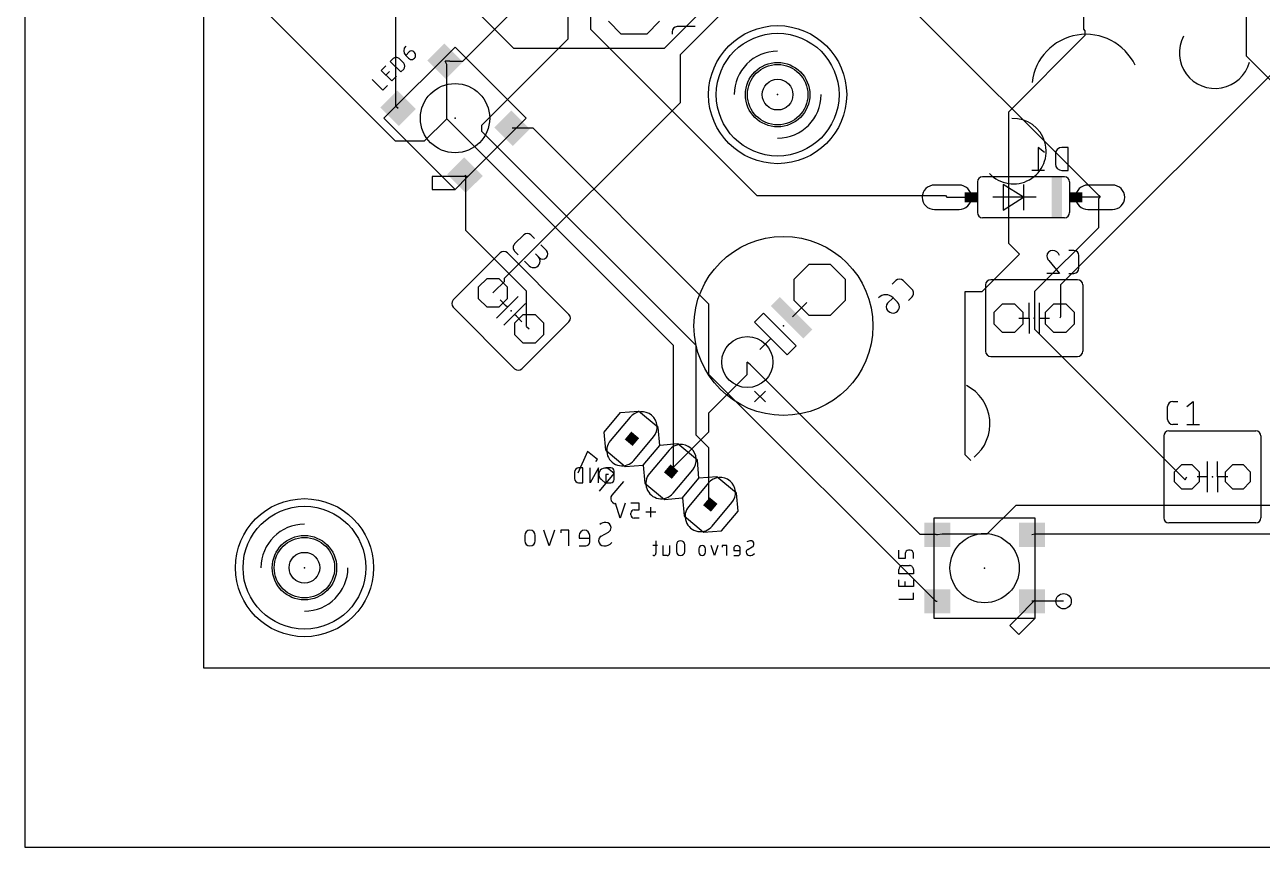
# Model space of a CAD drawing. Extents: x -9 to 98, y -9 to 98.
# Drawn here: x -8.9 to 52.6, y -8.9 to 32 of the extents above; entities that cross this region are included whole.
import ezdxf

# ---------------------------------------------------------------- set-up
doc = ezdxf.new("R2010")
doc.units = 0
for name, color, linetype in [('1', 12, 'CONTINUOUS'), ('16', 132, 'CONTINUOUS'), ('17', 110, 'CONTINUOUS'), ('18', 110, 'CONTINUOUS'), ('20', 31, 'CONTINUOUS'), ('21', 253, 'CONTINUOUS'), ('22', 253, 'CONTINUOUS'), ('23', 53, 'CONTINUOUS'), ('24', 53, 'CONTINUOUS'), ('25', 253, 'CONTINUOUS'), ('26', 253, 'CONTINUOUS'), ('39', 12, 'CONTINUOUS'), ('40', 132, 'CONTINUOUS'), ('41', 12, 'CONTINUOUS'), ('42', 132, 'CONTINUOUS'), ('51', 253, 'CONTINUOUS'), ('52', 253, 'CONTINUOUS')]:
    doc.layers.add(name, color=color, linetype=linetype)

# ---------------------------------------------------------------- blocks, each defined once
blk = doc.blocks.new('OCTAGONP')
blk.add_lwpolyline([(-0.5, -0.2071), (-0.5, 0.2071), (-0.2071, 0.5), (0.2071, 0.5), (0.5, 0.2071), (0.5, -0.2071), (0.2071, -0.5), (-0.2071, -0.5)], close=True)
blk = doc.blocks.new('RECT')
blk.add_solid([(-0.5, -0.5), (0.5, -0.5), (-0.5, 0.5), (0.5, 0.5)])
blk = doc.blocks.new('ROUNDP')
blk.add_circle((0, 0), 0.5)
blk = doc.blocks.new('LONGP100')
blk.add_lwpolyline([(-0.5, -0.5), (0.5, -0.5, 1), (0.5, 0.5), (-0.5, 0.5, 1)], format="xyb", close=True)
blk = doc.blocks.new('ROUNDV')
blk.add_circle((0, 0), 0.5)

msp = doc.modelspace()

# ---------------------------------------------------------------- linework, layer by layer
at = {"layer": '1'}
for p, q in [((9.525, 50.0063), (9.525, 27.94)), ((19.2088, 43.3388), (19.2088, 31.75)), ((65.0875, 41.5925), (42.545, 19.05)), ((27.4638, 40.4813), (44.45, 23.495)), ((18.0975, 31.2738), (18.0975, 36.6713)), ((9.525, 26.1938), (1.4287, 34.29)), ((12.8588, 30.1625), (16.9863, 34.29)), ((19.2088, 31.75), (27.4638, 23.495)), ((13.8113, 26.9875), (18.0975, 31.2738)), ((12.2238, 30.1625), (11.985, 30.1584)), ((12.065, 30.0038), (11.985, 30.1584)), ((12.2238, 30.1625), (12.8588, 30.1625)), ((12.065, 27.305), (12.065, 30.0038)), ((9.525, 27.94), (9.6516, 27.825)), ((12.065, 27.305), (10.9538, 26.1938)), ((23.3362, 16.0338), (12.065, 27.305)), ((13.8113, 26.67), (13.8113, 26.9875)), ((24.4475, 16.0338), (13.8113, 26.67)), ((15.3988, 26.8288), (15.3084, 26.835)), ((16.3513, 26.8288), (15.3988, 26.8288)), ((25.0825, 18.0975), (16.3513, 26.8288)), ((10.9538, 26.1938), (9.525, 26.1938)), ((13.0175, 24.4475), (12.975, 24.5016)), ((13.0175, 21.7488), (13.0175, 24.4475)), ((27.4638, 23.495), (36.83, 23.495)), ((36.83, 23.495), (36.9, 23.4)), ((44.45, 23.495), (44.52, 23.4)), ((44.45, 23.3362), (44.52, 23.4)), ((44.45, 21.9075), (44.45, 23.3362)), ((16.0338, 18.7325), (13.0175, 21.7488)), ((41.275, 18.7325), (44.45, 21.9075)), ((16.0338, 16.9863), (16.0338, 18.7325)), ((41.275, 16.8275), (41.275, 18.7325)), ((42.545, 19.05), (42.545, 17.4625)), ((25.0825, 14.605), (25.0825, 18.0975)), ((42.545, 17.4625), (42.51, 17.4)), ((16.0338, 16.9863), (16.158, 16.862)), ((48.7363, 9.3663), (41.275, 16.8275)), ((23.3362, 9.8425), (23.3362, 16.0338)), ((24.4475, 11.5888), (24.4475, 16.0338)), ((27.1463, 15.0813), (26.994, 15.2139)), ((27.1463, 15.0813), (35.56, 6.6675)), ((36.3538, 3.3338), (25.0825, 14.605)), ((25.0825, 10.9538), (24.4475, 11.5888)), ((25.0825, 8.255), (25.0825, 10.9538)), ((23.3362, 9.8425), (23.21, 9.77)), ((48.7363, 9.3663), (48.82, 9.51)), ((25.0825, 8.255), (25.1558, 8.1373)), ((40.3225, 8.0962), (38.8938, 6.6675)), ((59.2138, 8.0962), (40.3225, 8.0962)), ((35.56, 6.6675), (36.3538, 6.6675)), ((36.3538, 6.6675), (36.43, 6.63)), ((36.6713, 6.6675), (36.43, 6.63)), ((38.8938, 6.6675), (36.6713, 6.6675)), ((41.275, 6.6675), (41.13, 6.63)), ((57.9438, 6.6675), (41.275, 6.6675)), ((36.3538, 3.3338), (36.43, 3.33)), ((41.275, 3.3338), (41.13, 3.33)), ((42.7037, 3.3338), (41.275, 3.3338))]:
    msp.add_line(p, q, dxfattribs=at)
at = {"layer": '16'}
for p, q in [((-8.89, 97.79), (-8.89, -8.89)), ((30.3213, 38.2587), (22.86, 30.7975)), ((31.2738, 38.1), (23.6538, 30.48)), ((15.3988, 30.7975), (12.065, 34.1313)), ((22.86, 30.7975), (15.3988, 30.7975)), ((23.6538, 30.48), (23.6538, 28.0988)), ((23.6538, 28.0988), (14.9225, 19.3675)), ((14.9225, 19.2088), (14.4463, 18.7325)), ((14.9225, 19.3675), (14.9225, 19.2088)), ((14.4463, 18.7325), (14.362, 18.658)), ((26.9875, 15.0813), (26.994, 15.2139)), ((26.9875, 14.605), (26.9875, 15.0813)), ((25.0825, 12.7), (26.9875, 14.605)), ((25.0825, 11.7475), (25.0825, 12.7)), ((23.1775, 9.8425), (25.0825, 11.7475)), ((23.1775, 9.8425), (23.21, 9.77)), ((-8.89, -8.89), (97.79, -8.89))]:
    msp.add_line(p, q, dxfattribs=at)
at = {"layer": '20'}
for p, q in [((0, 0), (0, 88)), ((88, 0), (0, 0))]:
    msp.add_line(p, q, dxfattribs=at)
for centre in [(28.5, 28.5), (5, 5)]:
    msp.add_circle(centre, 1.5, dxfattribs=at)
at = {"layer": '21'}
for p, q in [((51.7652, 36.9443), (51.7652, 30.4292)), ((43.688, 36.7157), (43.688, 31.75)), ((43.7642, 31.4325), (39.9669, 27.6352)), ((43.688, 31.75), (43.7642, 31.6738)), ((43.7642, 31.6738), (43.7642, 31.4325)), ((8.9445, 27.33), (12.48, 30.8655)), ((12.48, 30.8655), (16.0155, 27.33)), ((51.7652, 30.4292), (54.1655, 28.0289)), ((11.8436, 24.4309), (8.9445, 27.33)), ((16.0155, 27.33), (13.1164, 24.4309)), ((39.9669, 27.6352), (39.9669, 21.1201)), ((11.8436, 24.4309), (11.3486, 24.4309)), ((11.3486, 24.4309), (11.3486, 23.7945)), ((12.48, 23.7945), (11.8436, 24.4309)), ((13.1164, 24.4309), (11.8436, 24.4309)), ((13.1164, 24.4309), (12.48, 23.7945)), ((11.3486, 23.7945), (12.48, 23.7945)), ((39.9669, 21.1201), (40.513, 20.574)), ((14.7212, 20.6337), (12.3863, 18.2988)), ((15.0804, 20.6337), (18.1337, 17.5804)), ((40.513, 20.574), (38.6461, 18.7071)), ((15.6192, 18.4784), (15.0804, 17.9396)), ((38.6461, 18.7071), (37.7952, 18.7071)), ((37.7952, 18.7071), (37.7952, 10.6299)), ((15.4396, 14.8863), (12.3863, 17.9396)), ((15.0804, 17.9396), (14.5416, 17.4008)), ((15.0804, 17.9396), (14.9906, 18.0294)), ((15.4396, 17.5804), (15.9784, 18.1192)), ((15.4396, 17.5804), (14.9008, 17.0416)), ((15.5294, 17.4906), (15.4396, 17.5804)), ((18.1337, 17.2212), (15.7988, 14.8863)), ((47.931, 11.796), (52.249, 11.796)), ((47.677, 11.542), (47.677, 7.478)), ((52.503, 11.542), (52.503, 7.478)), ((37.7952, 10.6299), (38.1, 10.3251)), ((49.836, 10.272), (49.836, 9.51)), ((50.344, 9.51), (50.344, 10.272)), ((49.836, 9.51), (49.709, 9.51)), ((49.836, 9.51), (49.836, 8.748)), ((50.471, 9.51), (50.344, 9.51)), ((50.344, 9.51), (50.344, 8.748)), ((36.28, 7.48), (41.28, 7.48)), ((36.28, 2.48), (36.28, 7.48)), ((41.28, 7.48), (41.28, 3.38)), ((52.249, 7.224), (47.931, 7.224)), ((41.28, 3.38), (40.38, 2.48)), ((41.28, 3.38), (41.28, 2.48)), ((40.38, 2.48), (36.28, 2.48)), ((40.38, 2.48), (40.03, 2.13)), ((41.28, 2.48), (40.38, 2.48)), ((40.48, 1.68), (41.28, 2.48)), ((40.03, 2.13), (40.48, 1.68))]:
    msp.add_line(p, q, dxfattribs=at)
for centre in [(12.48, 27.33), (38.78, 4.98)]:
    msp.add_circle(centre, 1.7205, dxfattribs=at)
for centre, radius, start, end in [((43.8168, 28.7975), 2.6994, 25.4912, 173.3873), ((50.2218, 30.5818), 1.772, 152.24, 344.6174), ((40.2084, 25.6925), 1.627, 222.7913, 92.6899), ((14.9008, 20.4541), 0.254, 45, 135), ((12.5659, 18.1192), 0.254, 135, 225), ((17.9541, 17.4008), 0.254, 315, 45), ((15.6192, 15.0659), 0.254, 225, 315), ((36.9125, 12.1485), 2.132, 308.9392, 62.887), ((47.931, 11.542), 0.254, 90, 180), ((52.249, 11.542), 0.254, 0, 90), ((47.931, 7.478), 0.254, 180, 270), ((52.249, 7.478), 0.254, 270, 0)]:
    msp.add_arc(centre, radius, start, end, dxfattribs=at)
at = {"layer": '22'}
for p, q in [((20.735, 31.51), (20.1, 32.145)), ((22.64, 32.145), (22.005, 31.51)), ((22.005, 31.51), (20.735, 31.51)), ((38.424, 24.162), (38.424, 22.638)), ((42.742, 24.416), (38.678, 24.416)), ((39.694, 24.035), (39.694, 22.765)), ((40.71, 23.4), (39.694, 24.035)), ((40.71, 24.035), (40.71, 23.4)), ((42.996, 24.162), (42.996, 22.638)), ((40.71, 23.4), (39.186, 23.4)), ((39.694, 22.765), (40.71, 23.4)), ((41.345, 23.4), (40.71, 23.4)), ((40.71, 23.4), (40.71, 22.765)), ((42.742, 22.384), (38.678, 22.384)), ((43.399, 19.305), (39.081, 19.305)), ((38.827, 19.051), (38.827, 15.749)), ((43.653, 19.051), (43.653, 15.749)), ((40.986, 17.4), (40.986, 18.162)), ((41.494, 18.162), (41.494, 17.4)), ((27.3532, 17.1896), (27.8022, 17.6386)), ((27.8022, 17.6386), (29.4186, 16.0222)), ((29.239, 17.459), (29.5982, 17.8182)), ((40.859, 17.4), (40.986, 17.4)), ((40.986, 17.4), (40.986, 16.638)), ((41.494, 17.4), (41.494, 16.638)), ((41.494, 17.4), (41.621, 17.4)), ((28.1614, 16.3814), (27.3532, 17.1896)), ((27.9818, 16.2018), (28.1614, 16.3814)), ((28.9696, 15.5732), (28.1614, 16.3814)), ((29.4186, 16.0222), (28.9696, 15.5732)), ((39.081, 15.495), (43.399, 15.495)), ((27.892, 13.2383), (27.3532, 13.7771)), ((27.3532, 13.2383), (27.892, 13.7771)), ((19.8832, 11.7326), (20.6995, 12.7055)), ((20.6995, 12.7055), (21.5942, 12.7837)), ((22.567, 11.9674), (21.5942, 12.7837)), ((19.9615, 10.838), (19.8832, 11.7326)), ((22.6453, 11.0728), (22.567, 11.9674)), ((21.829, 10.0999), (22.6453, 11.0728)), ((23.5399, 11.151), (22.6453, 11.0728)), ((24.5128, 10.3347), (23.5399, 11.151)), ((19.9615, 10.838), (20.9343, 10.0216)), ((18.8223, 9.9547), (18.6177, 9.9547)), ((18.8223, 9.2181), (18.8223, 9.9547)), ((19.6026, 9.9547), (19.1934, 9.2181)), ((19.1934, 9.2181), (19.1934, 9.9547)), ((19.6026, 9.2181), (19.6026, 9.9547)), ((20.2192, 9.9547), (19.9737, 9.9547)), ((20.9343, 10.0216), (21.829, 10.0999)), ((21.829, 10.0999), (21.9072, 9.2053)), ((24.591, 9.4401), (24.5128, 10.3347)), ((18.4131, 9.7501), (18.4131, 9.4227)), ((20.0964, 9.6273), (19.9737, 9.6273)), ((19.9737, 9.6273), (19.9737, 9.2181)), ((20.3829, 9.3818), (20.3829, 9.791)), ((23.7747, 8.4672), (24.591, 9.4401)), ((25.4857, 9.5184), (24.591, 9.4401)), ((26.4585, 8.702), (25.4857, 9.5184)), ((18.6177, 9.2181), (18.8223, 9.2181)), ((19.9737, 9.2181), (20.2192, 9.2181)), ((21.9072, 9.2053), (22.8801, 8.389)), ((26.5368, 7.8074), (26.4585, 8.702)), ((20.6876, 7.4661), (20.442, 8.2027)), ((20.9331, 8.2027), (20.6876, 7.4661)), ((21.6237, 8.2027), (21.2145, 8.2027)), ((21.6237, 7.8753), (21.6237, 8.2027)), ((22.1994, 7.507), (22.1994, 7.9981)), ((22.8801, 8.389), (23.7747, 8.4672)), ((23.7747, 8.4672), (23.853, 7.5726)), ((21.2145, 7.6298), (21.2145, 7.7116)), ((21.3782, 7.8753), (21.6237, 7.8753)), ((21.6237, 7.4661), (21.3782, 7.4661)), ((22.4449, 7.7526), (21.9538, 7.7526)), ((23.853, 7.5726), (24.8259, 6.7563)), ((25.7205, 6.8345), (26.5368, 7.8074)), ((17.1533, 6.0818), (16.8937, 6.8607)), ((17.413, 6.8607), (17.1533, 6.0818)), ((18.1303, 6.8607), (17.7408, 6.8607)), ((17.7408, 6.8607), (17.7408, 6.7309)), ((18.1303, 6.0818), (18.1303, 6.8607)), ((19.7399, 6.5686), (20.0969, 6.7634)), ((24.8259, 6.7563), (25.7205, 6.8345)), ((15.9412, 6.6011), (15.9412, 6.3414)), ((16.4605, 6.3414), (16.4605, 6.6011)), ((18.6463, 6.6011), (18.6463, 6.4713)), ((18.6463, 6.4713), (19.1656, 6.4713)), ((19.1656, 6.2765), (19.1656, 6.6011)), ((22.4581, 6.3397), (22.4581, 5.7259)), ((18.6463, 6.0818), (18.9709, 6.0818)), ((22.54, 6.0942), (22.2945, 6.0942)), ((22.3354, 5.6031), (22.2945, 5.6031)), ((22.808, 5.6031), (22.808, 6.0942)), ((23.0126, 5.6031), (22.808, 5.6031)), ((23.1353, 6.0942), (23.1353, 5.7259)), ((23.4742, 6.1351), (23.4742, 5.8077)), ((23.8834, 5.8077), (23.8834, 6.1351)), ((24.588, 5.9305), (24.588, 5.7668)), ((24.9154, 5.7668), (24.9154, 5.9305)), ((25.3613, 5.6031), (25.1976, 6.0942)), ((25.525, 6.0942), (25.3613, 5.6031)), ((25.9836, 6.0942), (25.7381, 6.0942)), ((25.7381, 6.0942), (25.7381, 6.0123)), ((25.9836, 5.6031), (25.9836, 6.0942)), ((26.3192, 5.9305), (26.3192, 5.8486)), ((26.3192, 5.8486), (26.6466, 5.8486)), ((26.3192, 5.6031), (26.5238, 5.6031)), ((26.6466, 5.7259), (26.6466, 5.9305)), ((27.0185, 5.91), (27.2436, 6.0328))]:
    msp.add_line(p, q, dxfattribs=at)
for centre, radius in [((28.5, 28.5), 3.429), ((28.5, 28.5), 1.6), ((28.79, 17.01), 4.445), ((5, 5), 3.429), ((5, 5), 1.6)]:
    msp.add_circle(centre, radius, dxfattribs=at)
for centre, radius, start, end in [((38.678, 24.162), 0.254, 90, 180), ((42.742, 24.162), 0.254, 0, 90), ((38.678, 22.638), 0.254, 180, 270), ((42.742, 22.638), 0.254, 270, 0), ((39.081, 19.051), 0.254, 90, 180), ((43.399, 19.051), 0.254, 0, 90), ((39.081, 15.749), 0.254, 180, 270), ((43.399, 15.749), 0.254, 270, 0), ((18.6177, 9.7501), 0.2046, 90, 180), ((20.2192, 9.791), 0.1637, 0, 90), ((18.6177, 9.4227), 0.2046, 180, 270), ((20.2192, 9.3818), 0.1637, 270, 0), ((21.3782, 7.7116), 0.1637, 89.9989, 180), ((21.3782, 7.6298), 0.1637, 180.0022, 270), ((16.2008, 6.6011), 0.2596, 0, 180), ((18.9059, 6.6011), 0.2596, 0, 180), ((19.9671, 6.7634), 0.4868, 90, 126.8706), ((19.9671, 6.9906), 0.2596, 0, 90), ((19.963, 6.9906), 0.2637, 300.5101, 359.9999), ((16.2008, 6.3414), 0.2596, 180, 0), ((18.9709, 6.2765), 0.1947, 270, 0), ((19.8738, 6.3414), 0.2637, 120.5098, 180.0002), ((19.8697, 6.3414), 0.2596, 180, 270), ((19.8697, 6.6303), 0.5485, 269.9999, 315.2393), ((23.6788, 6.1351), 0.2046, 0, 180), ((27.1618, 6.0328), 0.3069, 90.0002, 126.8703), ((27.1618, 6.176), 0.1637, 0, 90), ((27.1592, 6.176), 0.1663, 300.5111, 359.9997), ((22.3354, 5.7259), 0.1228, 270.0015, 0), ((23.0126, 5.7259), 0.1228, 270.0015, 0), ((23.6788, 5.8077), 0.2046, 180, 0), ((24.7517, 5.9305), 0.1637, 0, 180), ((24.7517, 5.7668), 0.1637, 180, 0), ((26.4829, 5.9305), 0.1637, 0, 180), ((26.5238, 5.7259), 0.1228, 270, 0.0015), ((27.1029, 5.7668), 0.1662, 120.5078, 180.0001), ((27.1004, 5.7668), 0.1637, 180, 270.0011), ((27.1004, 5.9489), 0.3458, 270.0011, 315.238)]:
    msp.add_arc(centre, radius, start, end, dxfattribs=at)
at = {"layer": '23'}
for p in [(12.48, 27.33), (15.26, 17.76), (50.09, 9.51), (38.78, 4.98)]:
    msp.add_point(p, dxfattribs=at)
at = {"layer": '24'}
for p in [(28.5, 28.5), (40.71, 23.4), (41.24, 17.4), (28.79, 17.01), (23.21, 9.77), (5, 5)]:
    msp.add_point(p, dxfattribs=at)
at = {"layer": '25'}
for p, q in [((9.2625, 30.1472), (9.4072, 30.2919)), ((9.7834, 29.6264), (9.2625, 30.1472)), ((9.6965, 30.2919), (9.928, 30.0604)), ((10.0285, 30.4502), (10.2021, 30.6239)), ((10.1732, 30.3056), (10.0285, 30.4502)), ((10.4336, 30.6239), (10.4625, 30.5949)), ((8.8153, 29.7001), (9.0468, 29.9316)), ((9.3362, 29.1792), (8.8153, 29.7001)), ((9.0468, 29.4686), (9.2204, 29.6422)), ((9.928, 29.7711), (9.7834, 29.6264)), ((8.367, 29.2518), (8.8879, 28.7309)), ((8.8879, 28.7309), (9.1194, 28.9624)), ((9.5677, 29.4107), (9.3362, 29.1792)), ((15.4396, 21.0827), (15.8886, 21.5317)), ((16.2478, 21.5317), (16.4274, 21.3521)), ((16.7444, 21.0351), (17.0138, 20.7657)), ((15.6192, 20.5439), (15.4396, 20.7235)), ((16.6546, 20.4065), (16.475, 20.5861)), ((15.9362, 20.2269), (16.1607, 20.0024)), ((47.8675, 12.3675), (47.8675, 13.0025)), ((48.1215, 13.2565), (48.3755, 13.2565)), ((48.8237, 13.0025), (49.1412, 13.2565)), ((49.1412, 13.2565), (49.1412, 12.1135)), ((48.3755, 12.1135), (48.1215, 12.1135)), ((48.8237, 12.1135), (49.4587, 12.1135)), ((34.5128, 5.4529), (34.5128, 5.8621)), ((34.8402, 5.6984), (34.8402, 5.4529)), ((35.0857, 5.8621), (35.0039, 5.8621)), ((35.2494, 5.4529), (35.2494, 5.6984)), ((34.8402, 5.4529), (34.5128, 5.4529)), ((34.7174, 5.1062), (35.0448, 5.1062)), ((34.5128, 4.697), (34.5128, 4.9016)), ((35.2494, 4.697), (34.5128, 4.697)), ((34.5128, 4.0646), (34.5128, 4.392)), ((34.8402, 4.0646), (34.8402, 4.3101)), ((35.2494, 4.9016), (35.2494, 4.697)), ((35.2494, 4.392), (35.2494, 4.0646)), ((35.2494, 4.0646), (34.5128, 4.0646)), ((35.2494, 3.4306), (35.2494, 3.758)), ((34.5128, 3.4306), (35.2494, 3.4306))]:
    msp.add_line(p, q, dxfattribs=at)
for centre, radius, start, end in [((10.26, 30.6817), 0.3274, 135.001, 224.9998), ((9.5519, 30.1472), 0.2046, 44.9997, 135.0003), ((10.3179, 30.4502), 0.2046, 224.9975, 45.0031), ((10.3179, 30.5081), 0.1637, 45.0004, 134.9996), ((9.7834, 29.9157), 0.2046, 315, 45), ((16.0682, 21.3521), 0.254, 45, 135), ((15.6192, 20.9031), 0.254, 134.9998, 225.0002), ((16.3852, 20.2269), 0.3175, 224.9998, 45.0002), ((16.8342, 20.5861), 0.254, 225, 45), ((48.1215, 13.0025), 0.254, 90, 180), ((48.1215, 12.3675), 0.254, 180, 270), ((35.0039, 5.6984), 0.1637, 90, 179.9989), ((35.0857, 5.6984), 0.1637, 0, 90), ((34.7174, 4.9016), 0.2046, 90, 180), ((35.0448, 4.9016), 0.2046, 359.9991, 90)]:
    msp.add_arc(centre, radius, start, end, dxfattribs=at)
at = {"layer": '26'}
for p, q in [((23.2623, 31.6243), (23.2623, 31.4973)), ((24.4053, 31.8783), (23.5163, 31.8783)), ((41.7514, 25.6225), (41.4339, 25.8765)), ((41.4339, 25.8765), (41.4339, 24.7335)), ((42.9325, 25.8765), (42.615, 25.8765)), ((42.9325, 24.7335), (42.9325, 25.8765)), ((42.2975, 25.559), (42.2975, 25.051)), ((41.7514, 24.7335), (41.1164, 24.7335)), ((42.615, 24.7335), (42.9325, 24.7335)), ((43.2085, 20.7655), (42.9545, 20.7655)), ((43.4625, 19.8765), (43.4625, 20.5115)), ((41.9665, 20.2575), (42.5063, 19.6225)), ((34.3694, 19.2667), (34.1898, 19.0871)), ((35.1776, 18.8177), (34.7286, 19.2667)), ((42.5063, 19.6225), (41.8713, 19.6225)), ((42.9545, 19.6225), (43.2085, 19.6225)), ((34.998, 18.2788), (35.1776, 18.4584)), ((34.232, 18.4109), (33.9626, 18.1415)), ((34.4566, 18.1864), (34.232, 18.4109)), ((33.9626, 17.7823), (34.0075, 17.7374)), ((19.0653, 10.7776), (18.5738, 9.6979)), ((19.5518, 10.3694), (19.0653, 10.7776)), ((19.4701, 10.2721), (19.5518, 10.3694)), ((20.3836, 9.6714), (20.1403, 9.8755)), ((19.6489, 8.7958), (20.3836, 9.6714)), ((19.7322, 9.3891), (19.9754, 9.185)), ((20.8417, 9.287), (20.2702, 8.606)), ((20.3015, 8.2482), (20.3988, 8.1665))]:
    msp.add_line(p, q, dxfattribs=at)
for centre, radius, start, end in [((23.5163, 31.6243), 0.254, 90, 180), ((42.615, 25.559), 0.3175, 90, 180), ((42.615, 25.051), 0.3175, 180, 270), ((42.157, 20.4797), 0.2858, 90, 180), ((42.1782, 20.4797), 0.3069, 179.9999, 226.3973), ((42.157, 20.3984), 0.3671, 17.9453, 90), ((43.2085, 20.5115), 0.254, 0, 90), ((43.2085, 19.8765), 0.254, 270, 0), ((34.549, 19.0871), 0.254, 45, 135), ((33.8728, 18.0517), 0.508, 45, 135), ((34.998, 18.6381), 0.254, 314.9998, 45.0002), ((34.1422, 17.9619), 0.254, 135.0002, 224.9988), ((34.2321, 17.9619), 0.3175, 224.9982, 45.0018), ((19.9363, 9.6323), 0.3175, 50.0001, 230.0001), ((20.4648, 8.4428), 0.254, 140.0003, 229.9993)]:
    msp.add_arc(centre, radius, start, end, dxfattribs=at)
at = {"layer": '39'}
for centre in [(28.5, 28.5), (5, 5)]:
    msp.add_circle(centre, 3.048, dxfattribs=at)
at = {"layer": '40'}
for centre in [(28.5, 28.5), (5, 5)]:
    msp.add_circle(centre, 3.048, dxfattribs=at)
at = {"layer": '41'}
for centre in [(28.5, 28.5), (5, 5)]:
    msp.add_circle(centre, 3.048, dxfattribs=at)
at = {"layer": '42'}
for centre in [(28.5, 28.5), (5, 5)]:
    msp.add_circle(centre, 3.048, dxfattribs=at)
at = {"layer": '51'}
for p, q in [((14.9906, 18.0294), (14.7212, 18.2988)), ((15.7988, 17.2212), (15.5294, 17.4906)), ((49.709, 9.51), (49.328, 9.51)), ((50.852, 9.51), (50.471, 9.51))]:
    msp.add_line(p, q, dxfattribs=at)
at = {"layer": '52'}
for p, q in [((36.9, 23.4), (37.789, 23.4)), ((44.52, 23.4), (43.631, 23.4)), ((29.5982, 17.8182), (29.9574, 18.1774)), ((40.478, 17.4), (40.859, 17.4)), ((41.621, 17.4), (42.002, 17.4)), ((27.6226, 15.8426), (27.9818, 16.2018))]:
    msp.add_line(p, q, dxfattribs=at)
for centre in [(28.5, 28.5), (5, 5)]:
    msp.add_circle(centre, 0.762, dxfattribs=at)
for centre, start, end in [((28.5, 28.5), 90, 180), ((28.5, 28.5), 270, 0), ((5, 5), 90, 180), ((5, 5), 270, 0)]:
    msp.add_arc(centre, 2.159, start, end, dxfattribs=at)

# ---------------------------------------------------------------- block references
at = {"layer": '1', "xscale": 1.3, "yscale": 1.2, "rotation": 315}
for p in [(11.985, 30.1584), (9.6516, 27.825), (15.3084, 26.835), (12.975, 24.5016)]:
    msp.add_blockref('RECT', p, dxfattribs=at)
at = {"layer": '1', "xscale": 1.3, "yscale": 1.2}
for p in [(36.43, 6.63), (41.13, 6.63), (36.43, 3.33), (41.13, 3.33)]:
    msp.add_blockref('RECT', p, dxfattribs=at)
at = {"layer": '17'}
for name, p, xscale, yscale, rotation in [('LONGP100', (36.9, 23.4), 1.2192, 1.2192, 180), ('LONGP100', (36.9, 23.4), 1.2192, 1.2192, 180), ('LONGP100', (44.52, 23.4), 1.2192, 1.2192, 180), ('LONGP100', (44.52, 23.4), 1.2192, 1.2192, 180), ('OCTAGONP', (30.5861, 18.8061), 2.54, 2.54, 45), ('OCTAGONP', (30.5861, 18.8061), 2.54, 2.54, 45), ('OCTAGONP', (14.362, 18.658), 1.4224, 1.4224, 315), ('OCTAGONP', (14.362, 18.658), 1.4224, 1.4224, 315), ('OCTAGONP', (16.158, 16.862), 1.4224, 1.4224, 315), ('OCTAGONP', (16.158, 16.862), 1.4224, 1.4224, 315), ('OCTAGONP', (39.97, 17.4), 1.4224, 1.4224, 180), ('OCTAGONP', (39.97, 17.4), 1.4224, 1.4224, 180), ('OCTAGONP', (42.51, 17.4), 1.4224, 1.4224, 180), ('OCTAGONP', (42.51, 17.4), 1.4224, 1.4224, 180), ('ROUNDP', (26.994, 15.2139), 2.54, 2.54, 45), ('ROUNDP', (26.994, 15.2139), 2.54, 2.54, 45), ('LONGP100', (21.2643, 11.4027), 1.524, 1.524, 230), ('LONGP100', (21.2643, 11.4027), 1.524, 1.524, 230), ('LONGP100', (23.21, 9.77), 1.524, 1.524, 230), ('LONGP100', (23.21, 9.77), 1.524, 1.524, 230), ('LONGP100', (25.1558, 8.1373), 1.524, 1.524, 230), ('LONGP100', (25.1558, 8.1373), 1.524, 1.524, 230)]:
    msp.add_blockref(name, p, dxfattribs=dict(at, xscale=xscale, yscale=yscale, rotation=rotation))
at = {"layer": '17', "xscale": 1.2192, "yscale": 1.2192}
for p in [(48.82, 9.51), (48.82, 9.51), (51.36, 9.51), (51.36, 9.51)]:
    msp.add_blockref('OCTAGONP', p, dxfattribs=at)
at = {"layer": '18', "xscale": 0.762, "yscale": 0.762}
msp.add_blockref('ROUNDV', (42.7037, 3.3338), dxfattribs=at)
msp.add_blockref('ROUNDV', (42.7037, 3.3338), dxfattribs=at)
at = {"layer": '22'}
for p, xscale, yscale, rotation in [((42.361, 23.4), 0.508, 2.032, 180), ((38.1065, 23.4), 0.635, 0.508, 180), ((43.3135, 23.4), 0.635, 0.508, 180), ((29.1941, 17.4141), 0.635, 2.286, 45)]:
    msp.add_blockref('RECT', p, dxfattribs=dict(at, xscale=xscale, yscale=yscale, rotation=rotation))
at = {"layer": '52', "xscale": 0.508, "yscale": 0.508, "rotation": 320}
for p in [(21.2643, 11.4027), (23.21, 9.77), (25.1558, 8.1373)]:
    msp.add_blockref('RECT', p, dxfattribs=at)

doc.saveas('drawing.dxf')
